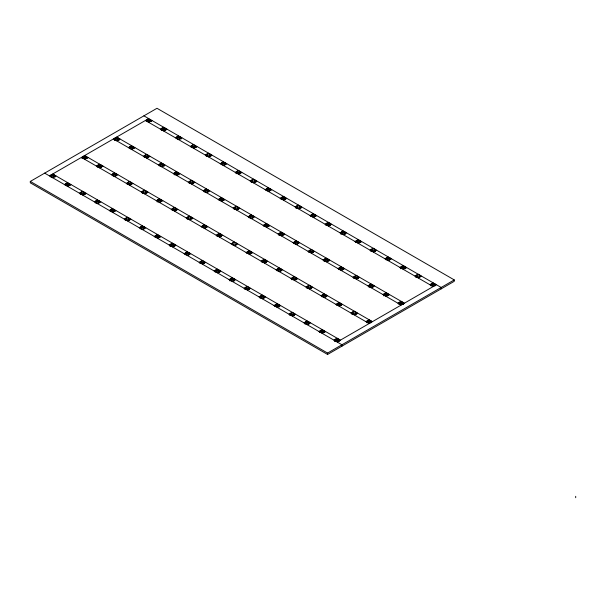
<?xml version="1.0" encoding="UTF-8"?>
<svg xmlns="http://www.w3.org/2000/svg" width="606" height="606" viewBox="0 0 606 606"><rect width="100%" height="100%" fill="white"/><g stroke="black" fill="none" stroke-linecap="round" stroke-linejoin="round"><path stroke-width="0.91" d="M30.3 181.429L156.992 108.285L454.258 279.911L454.258 281.313L327.573 354.457L30.3 182.83L30.3 181.429L327.573 353.056L454.258 279.911M49.434 175.884L148.667 118.594M50.245 176.823L52.692 175.407L55.154 176.823M81.969 158.507L84.408 157.098M114.504 139.721L116.943 138.312M146.228 121.405L147.856 120.465M52.692 177.77L55.957 175.884M84.688 159.302L87.953 157.416M116.678 140.834L119.943 138.948M148.667 122.359L151.932 120.473M64.403 184.535L67.667 182.648M96.392 166.059L99.657 164.181M128.389 147.591L131.654 145.705M160.378 129.123L163.643 127.237M65.221 185.459L66.849 184.519M97.21 166.991L99.657 165.582L101.899 166.877M129.207 148.523L130.835 147.576M161.196 130.048L163.643 128.639M67.667 186.413L70.932 184.535M99.657 167.945L102.922 166.059M131.654 149.477L134.911 147.591M163.643 131.002L166.908 129.123M79.378 193.178L82.636 191.291M111.368 174.702L114.632 172.824M143.357 156.234L146.622 154.348M175.354 137.767L178.618 135.88M80.189 194.109L81.825 193.162M112.186 175.634L114.632 174.225L116.655 175.392M144.175 157.166L145.804 156.227M176.164 138.698L178.618 137.282M82.636 195.056L85.9 193.178M114.632 176.588L117.897 174.702M146.622 158.121L149.887 156.234M178.618 139.645L181.876 137.767M94.347 201.821L97.611 199.935M126.343 183.353L129.601 181.467M158.333 164.877L161.597 162.999M190.322 146.41L193.587 144.523M95.165 202.752L97.611 201.336L99.422 202.381M127.154 184.277L128.79 183.338M159.151 165.809L161.597 164.4L164.226 165.915M191.14 147.341L192.769 146.394M97.611 203.707L100.876 201.821M129.601 185.231L132.865 183.353M161.597 166.764L164.855 164.877M193.587 148.296L196.852 146.41M109.322 210.464L112.587 208.578M141.312 191.996L144.576 190.11M173.301 173.521L176.566 171.642M205.298 155.053L208.562 153.166M110.133 211.396L112.587 209.979M142.13 192.928L143.758 191.981M174.119 174.452L176.566 173.043M206.116 155.984L207.744 155.045M112.587 212.35L115.844 210.464M144.576 193.875L147.841 191.996M176.566 175.407L179.831 173.521M208.562 156.939L211.82 155.053M124.291 219.107L127.555 217.221M156.287 200.639L159.545 198.753M188.277 182.171L191.541 180.285M220.266 163.696L223.531 161.81M125.109 220.039L126.737 219.099M157.098 201.571L159.545 200.154L161.741 201.427M189.095 183.095L190.723 182.156M221.084 164.627L223.531 163.211M127.555 220.993L130.82 219.107M159.545 202.525L162.809 200.639M191.541 184.05L194.806 182.171M223.531 165.582L226.795 163.696M139.266 227.75L142.531 225.871M171.256 209.282L174.52 207.396M203.252 190.814L206.51 188.928M235.242 172.339L238.506 170.46M140.077 228.682L141.713 227.742M172.074 210.214L173.702 209.267M204.063 191.746L205.699 190.799M236.06 173.271L237.688 172.331M142.531 229.636L145.788 227.75M174.52 211.168L177.785 209.282M206.51 192.693L209.774 190.814M238.506 174.225L241.764 172.339M154.235 236.393L157.499 234.514M186.231 217.925L189.489 216.039M218.221 199.457L221.485 197.571M250.21 180.982L253.475 179.103M155.053 237.325L157.499 235.916L160.082 237.408M187.042 218.857L188.678 217.918M219.039 200.389L221.485 198.973L224.069 200.465M251.028 181.914L252.664 180.974M157.499 238.279L160.764 236.393M189.489 219.811L192.753 217.925M221.485 201.344L224.75 199.457M253.475 182.868L256.739 180.982M169.21 245.044L172.475 243.157M201.2 226.568L204.464 224.69M233.196 208.1L236.454 206.214M265.186 189.633L268.45 187.746M170.028 245.968L172.475 244.559M202.018 227.5L203.646 226.561M234.007 209.032L235.643 208.085M266.004 190.557L268.45 189.148L270.837 190.526M172.475 246.922L175.732 245.044M204.464 228.454L207.729 226.568M236.454 209.987L239.718 208.1M268.45 191.511L271.715 189.633M184.179 253.687L187.443 251.801M216.175 235.211L219.44 233.333M248.165 216.743L251.429 214.857M280.161 198.276L283.419 196.389M184.997 254.618L186.625 253.672M216.986 236.143L219.44 234.734L221.584 235.976M248.983 217.675L250.611 216.736M280.972 199.207L283.419 197.791L285.577 199.033M187.443 255.565L190.708 253.687M219.44 237.097L222.697 235.211M251.429 218.63L254.694 216.743M283.419 200.154L286.683 198.276M199.154 262.33L202.419 260.444M231.144 243.862L234.408 241.976M263.14 225.387L266.398 223.508M295.13 206.919L298.394 205.033M199.972 263.262L201.601 262.315M263.951 226.318L266.398 224.909L269.155 226.492M295.948 207.85L297.576 206.904M202.419 264.216L205.684 262.33M234.408 245.741L237.673 243.862M266.398 227.273L269.662 225.387M298.394 208.805L301.659 206.919M214.123 270.973L217.387 269.087M246.119 252.505L249.384 250.619M278.109 234.03L281.373 232.151M310.105 215.562L313.363 213.676M214.941 271.905L217.387 270.488L219.925 271.958M246.937 253.437L248.566 252.49M278.927 234.961L281.373 233.552L283.911 235.014M310.916 216.493L312.552 215.554M217.387 272.859L220.652 270.973M249.384 254.384L252.641 252.505M281.373 235.916L284.638 234.03M313.363 217.448L316.627 215.562M229.098 279.616L232.363 277.73M261.088 261.148L264.352 259.262M293.084 242.68L296.349 240.794M325.074 224.205L328.338 222.319M229.916 280.548L231.545 279.608M261.906 262.08L264.352 260.663L266.67 262.004M293.895 243.604L295.531 242.665M325.892 225.137L328.338 223.72L330.618 225.038M232.363 281.502L235.628 279.616M264.352 263.034L267.617 261.148M296.349 244.559L299.606 242.68M328.338 226.091L331.603 224.205M244.074 288.259L247.331 286.38M276.063 269.791L279.328 267.905M308.053 251.323L311.317 249.437M340.049 232.848L343.307 230.969M244.885 289.191L246.521 288.251M276.881 270.723L279.328 269.306L281.426 270.526M308.871 252.255L310.499 251.308M340.86 233.78L343.307 232.371L345.359 233.552M247.331 290.145L250.596 288.259M279.328 271.677L282.585 269.791M311.317 253.202L314.582 251.323M343.307 234.734L346.571 232.848M259.042 296.902L262.307 295.024M291.031 278.434L294.296 276.548M323.028 259.966L326.293 258.08M355.018 241.491L358.282 239.612M259.86 297.834L262.307 296.425L264.193 297.516M291.85 279.366L293.486 278.427M323.846 260.898L326.293 259.482L328.997 261.042M355.836 242.423L357.464 241.483M262.307 298.788L265.572 296.902M294.296 280.32L297.561 278.434M326.293 261.853L329.55 259.966M358.282 243.377L361.547 241.491M274.018 305.553L277.275 303.667M306.007 287.077L309.272 285.199M337.996 268.61L341.261 266.723M369.993 250.142L373.258 248.255M274.829 306.477L277.275 305.068L279.767 306.507M306.825 288.009L308.454 287.07M338.815 269.541L341.261 268.125L343.753 269.564M370.804 251.066L372.44 250.126M277.275 307.431L280.54 305.553M309.272 288.964L312.537 287.077M341.261 270.496L344.526 268.61M373.258 252.02L376.515 250.142M288.986 314.196L292.251 312.31M320.983 295.72L324.24 293.842M352.972 277.253L356.237 275.366M384.961 258.785L388.226 256.899M289.804 315.128L291.433 314.181M321.794 296.652L324.24 295.243L326.513 296.554M353.79 278.184L355.419 277.245M385.78 259.716L388.226 258.3L390.4 259.557M292.251 316.074L295.516 314.196M324.24 297.607L327.505 295.72M356.237 279.139L359.494 277.253M388.226 260.663L391.491 258.785M303.962 322.839L307.219 320.953M335.951 304.371L339.216 302.485M367.94 285.896L371.205 284.017M399.937 267.428L403.202 265.542M304.773 323.771L306.409 322.824M336.769 305.295L339.216 303.886L341.269 305.076M368.759 286.827L370.395 285.888M400.755 268.36L403.202 266.943L405.959 268.541M307.219 324.725L310.484 322.839M339.216 306.25L342.481 304.371M371.205 287.782L374.47 285.896M403.202 269.314L406.459 267.428M318.93 331.482L322.195 329.596M350.927 313.014L354.184 311.128M382.916 294.539L386.181 292.66M414.905 276.071L418.17 274.185M319.748 332.414L322.195 330.997L324.854 332.535M351.738 313.946L353.374 312.999M383.734 295.47L386.181 294.061L388.84 295.592M415.724 277.003L417.352 276.063M322.195 333.368L325.46 331.482M354.184 314.893L357.449 313.014M386.181 296.425L389.446 294.539M418.17 277.957L421.435 276.071M333.906 340.125L337.171 338.239M365.895 321.657L369.16 319.771M397.892 303.189L401.149 301.303M429.881 284.714L433.146 282.828M334.717 341.057L337.171 339.648L339.61 341.057M366.713 322.589L368.342 321.642M398.703 304.114L401.149 302.705M430.699 285.646L432.328 284.706M337.171 342.011L436.403 284.714M143.902 115.837L441.176 287.471L441.176 288.873M148.818 120.079L151.273 121.495M163.559 128.586L166.014 130.01M178.3 137.1L180.755 138.516M194.677 146.554L196.314 147.5M209.418 155.068L211.055 156.015M223.341 163.105L225.796 164.521M238.9 172.089L240.537 173.036M254.459 181.073L256.096 182.012M299.5 207.078L301.137 208.017M314.241 215.584L315.877 216.531M359.282 241.589L360.918 242.536M374.023 250.096L375.659 251.043M433.805 284.615L435.441 285.562M145.41 120.473L433.146 286.6M116.678 137.062L404.414 303.189M116.678 138.463L119.14 139.888M132.252 147.455L133.896 148.402M147.008 155.977L148.652 156.924M176.52 173.013L178.982 174.437M192.094 182.005L193.738 182.951M206.851 190.526L208.494 191.473M237.181 208.04L238.825 208.987M251.937 216.554L253.581 217.501M297.023 242.589L298.667 243.536M311.779 251.104L313.423 252.051M356.866 277.139L358.51 278.086M371.622 285.653L373.266 286.6M401.134 302.697L403.596 304.114M113.413 138.948L401.149 305.068M84.688 155.53L372.425 321.657M85.507 157.409L87.143 158.355M145.349 191.958L146.985 192.905M174.861 208.994L176.498 209.941M190.435 217.986L192.072 218.933M205.192 226.508L206.828 227.455M250.278 252.535L251.914 253.482M295.364 278.571L297.008 279.517M310.12 287.085L311.757 288.032M355.207 313.12L356.851 314.067M369.963 321.635L371.599 322.581M81.424 157.416L369.16 323.543M52.692 174.005L340.428 340.125M68.273 184.398L69.91 185.345M83.022 192.92L85.484 194.337M112.534 209.956L114.996 211.373M128.116 218.948L129.752 219.895M142.864 227.47L144.508 228.417M172.377 244.506L174.839 245.922M187.958 253.497L189.595 254.444M202.707 262.019L204.351 262.966M233.045 279.525L234.681 280.472M247.801 288.047L249.437 288.994M292.887 314.075L294.524 315.022M307.643 322.597L309.28 323.543M44.662 173.134L341.935 344.761L341.935 346.162M575.7 496.314L575.7 497.715M327.573 353.056L327.573 354.457M430.911 285.774A2.31 1.333 0 0 1 433.146 284.782A2.31 1.333 0 0 1 435.373 285.774M399.149 303.924A2.31 1.333 0 0 1 401.452 303.265A2.31 1.333 0 0 1 403.384 304.242M366.933 322.71A2.31 1.333 0 0 1 369.16 321.725A2.31 1.333 0 0 1 371.387 322.71M415.943 277.131A2.31 1.333 0 0 1 417.867 276.154A2.31 1.333 0 0 1 420.17 276.806M334.86 341.526A2.31 1.333 0 0 1 336.572 340.239A2.31 1.333 0 0 1 339.163 340.86M371.024 251.195A2.31 1.333 0 0 1 373.258 250.21A2.31 1.333 0 0 1 375.485 251.195M307.045 288.138A2.31 1.333 0 0 1 309.272 287.146A2.31 1.333 0 0 1 311.499 288.138M386.227 259.519A2.31 1.333 0 0 1 390.226 259.519M322.013 296.781A2.31 1.333 0 0 1 324.24 295.796A2.31 1.333 0 0 1 326.475 296.781M351.957 314.067A2.31 1.333 0 0 1 354.184 313.082A2.31 1.333 0 0 1 356.419 314.067M304.992 323.892A2.31 1.333 0 0 1 307.219 322.907A2.31 1.333 0 0 1 309.454 323.892M354.002 278.313A2.31 1.333 0 0 1 356.237 277.321A2.31 1.333 0 0 1 358.464 278.313M400.892 268.829A2.31 1.333 0 0 1 403.202 267.496A2.31 1.333 0 0 1 405.505 268.829M356.055 242.551A2.31 1.333 0 0 1 358.282 241.567A2.31 1.333 0 0 1 360.509 242.551M324.058 261.019A2.31 1.333 0 0 1 326.293 260.035A2.31 1.333 0 0 1 328.52 261.019M275.283 306.288A2.31 1.333 0 0 1 277.874 305.666A2.31 1.333 0 0 1 279.586 306.954M337.216 305.106A2.31 1.333 0 0 1 339.519 304.447A2.31 1.333 0 0 1 341.443 305.424M319.968 332.542A2.31 1.333 0 0 1 322.195 331.55A2.31 1.333 0 0 1 324.422 332.542M383.871 295.94A2.31 1.333 0 0 1 385.583 294.66A2.31 1.333 0 0 1 388.181 295.274M339.034 269.662A2.31 1.333 0 0 1 340.958 268.693A2.31 1.333 0 0 1 343.261 269.344M368.978 286.956A2.31 1.333 0 0 1 371.205 285.964A2.31 1.333 0 0 1 373.432 286.956M290.024 315.249A2.31 1.333 0 0 1 292.251 314.264A2.31 1.333 0 0 1 294.478 315.249M260.08 297.963A2.31 1.333 0 0 1 262.307 296.978A2.31 1.333 0 0 1 264.534 297.963M230.053 281.017A2.31 1.333 0 0 1 232.363 279.684A2.31 1.333 0 0 1 234.666 281.017M140.297 228.81A2.31 1.333 0 0 1 142.531 227.826A2.31 1.333 0 0 1 144.758 228.81M221.531 164.431A2.31 1.333 0 0 1 223.834 163.779A2.31 1.333 0 0 1 225.758 164.756M234.227 209.153A2.31 1.333 0 0 1 236.158 208.184A2.31 1.333 0 0 1 238.453 208.835M236.196 173.74A2.31 1.333 0 0 1 238.506 172.407A2.31 1.333 0 0 1 240.809 173.74M155.5 237.135A2.31 1.333 0 0 1 157.802 236.476A2.31 1.333 0 0 1 159.726 237.454M172.521 210.017A2.31 1.333 0 0 1 174.823 209.365A2.31 1.333 0 0 1 176.747 210.343M266.223 190.685A2.31 1.333 0 0 1 268.45 189.701A2.31 1.333 0 0 1 270.677 190.685M170.165 246.445A2.31 1.333 0 0 1 172.475 245.112A2.31 1.333 0 0 1 174.778 246.445M189.314 183.224A2.31 1.333 0 0 1 191.541 182.239A2.31 1.333 0 0 1 193.768 183.224M294.115 243.733A2.31 1.333 0 0 1 296.046 242.756A2.31 1.333 0 0 1 298.341 243.415M219.486 200.192A2.31 1.333 0 0 1 223.485 200.192M245.104 289.32A2.31 1.333 0 0 1 247.331 288.335A2.31 1.333 0 0 1 249.566 289.32M279.063 235.431A2.31 1.333 0 0 1 280.775 234.151A2.31 1.333 0 0 1 283.373 234.764M247.15 253.558A2.31 1.333 0 0 1 249.384 252.573A2.31 1.333 0 0 1 251.611 253.558M281.419 199.01A2.31 1.333 0 0 1 284.017 198.389A2.31 1.333 0 0 1 285.729 199.677M251.248 182.042A2.31 1.333 0 0 1 253.475 181.058A2.31 1.333 0 0 1 255.702 182.042M291.994 279.836A2.31 1.333 0 0 1 294.296 278.502A2.31 1.333 0 0 1 296.607 279.836M157.242 202.04A2.31 1.333 0 0 1 158.954 200.753A2.31 1.333 0 0 1 161.544 201.374M187.262 218.986A2.31 1.333 0 0 1 189.489 217.993A2.31 1.333 0 0 1 191.723 218.986M296.084 208.32A2.31 1.333 0 0 1 298.394 206.987A2.31 1.333 0 0 1 300.697 208.32M185.216 254.74A2.31 1.333 0 0 1 187.443 253.755A2.31 1.333 0 0 1 189.67 254.74M215.388 271.708A2.31 1.333 0 0 1 217.986 271.087A2.31 1.333 0 0 1 219.698 272.374M277.328 270.526A2.31 1.333 0 0 1 279.624 269.875A2.31 1.333 0 0 1 281.555 270.852M200.185 263.383A2.31 1.333 0 0 1 202.419 262.398A2.31 1.333 0 0 1 204.646 263.383M326.111 225.265A2.31 1.333 0 0 1 328.338 224.273A2.31 1.333 0 0 1 330.565 225.265M341.004 234.249A2.31 1.333 0 0 1 343.307 232.916A2.31 1.333 0 0 1 345.617 234.249M262.125 262.201A2.31 1.333 0 0 1 264.352 261.216A2.31 1.333 0 0 1 266.579 262.201M264.171 226.447A2.31 1.333 0 0 1 266.398 225.455A2.31 1.333 0 0 1 268.632 226.447M309.09 252.376A2.31 1.333 0 0 1 311.317 251.392A2.31 1.333 0 0 1 313.544 252.376M204.283 191.867A2.31 1.333 0 0 1 206.51 190.882A2.31 1.333 0 0 1 208.744 191.867M232.409 244.597A2.31 1.333 0 0 1 234.711 243.938A2.31 1.333 0 0 1 236.635 244.915M311.136 216.622A2.31 1.333 0 0 1 313.363 215.63A2.31 1.333 0 0 1 315.597 216.622M50.699 176.626A2.31 1.333 0 0 1 52.995 175.967A2.31 1.333 0 0 1 54.926 176.944M202.237 227.629A2.31 1.333 0 0 1 204.464 226.636A2.31 1.333 0 0 1 206.691 227.629M217.206 236.272A2.31 1.333 0 0 1 219.137 235.295A2.31 1.333 0 0 1 221.432 235.954M249.202 217.804A2.31 1.333 0 0 1 251.429 216.812A2.31 1.333 0 0 1 253.656 217.804M176.619 138.501A2.31 1.333 0 0 1 179.209 137.88A2.31 1.333 0 0 1 180.921 139.168M144.395 157.295A2.31 1.333 0 0 1 146.622 156.303A2.31 1.333 0 0 1 148.849 157.295M159.598 165.612A2.31 1.333 0 0 1 162.196 164.991A2.31 1.333 0 0 1 163.9 166.279M206.328 156.113A2.31 1.333 0 0 1 208.562 155.121A2.31 1.333 0 0 1 210.79 156.113M97.657 166.794A2.31 1.333 0 0 1 101.656 166.794M129.419 148.644A2.31 1.333 0 0 1 131.654 147.659A2.31 1.333 0 0 1 133.881 148.644M125.328 220.167A2.31 1.333 0 0 1 127.555 219.175A2.31 1.333 0 0 1 129.782 220.167M80.409 194.231A2.31 1.333 0 0 1 82.636 193.246A2.31 1.333 0 0 1 84.87 194.231M161.416 130.176A2.31 1.333 0 0 1 163.34 129.199A2.31 1.333 0 0 1 165.643 129.858M110.587 211.199A2.31 1.333 0 0 1 112.883 210.547A2.31 1.333 0 0 1 114.814 211.524M146.44 121.533A2.31 1.333 0 0 1 148.667 120.549A2.31 1.333 0 0 1 150.902 121.533M191.36 147.463A2.31 1.333 0 0 1 193.587 146.478A2.31 1.333 0 0 1 195.814 147.463M65.44 185.587A2.31 1.333 0 0 1 67.667 184.603A2.31 1.333 0 0 1 69.895 185.587M114.367 140.35A2.31 1.333 0 0 1 116.678 139.016A2.31 1.333 0 0 1 118.988 140.35M95.384 202.874A2.31 1.333 0 0 1 97.308 201.904A2.31 1.333 0 0 1 99.611 202.555M112.405 175.763A2.31 1.333 0 0 1 114.329 174.786A2.31 1.333 0 0 1 116.632 175.445M127.374 184.406A2.31 1.333 0 0 1 129.601 183.421A2.31 1.333 0 0 1 131.835 184.406M142.349 193.049A2.31 1.333 0 0 1 144.576 192.064A2.31 1.333 0 0 1 146.803 193.049M174.263 174.922A2.31 1.333 0 0 1 176.566 173.596A2.31 1.333 0 0 1 178.876 174.922M82.454 158.477A2.31 1.333 0 0 1 84.688 157.484A2.31 1.333 0 0 1 86.916 158.477M431.51 285.661A2.31 1.333 0 0 0 435.373 285.062A2.31 1.333 0 0 0 432.548 283.426A2.31 1.333 0 0 0 431.51 285.661M399.998 304.341A2.31 1.333 0 0 0 403.46 303.189A2.31 1.333 0 0 0 399.998 302.03A2.31 1.333 0 0 0 399.998 304.341M367.531 322.597A2.31 1.333 0 0 0 371.387 321.998A2.31 1.333 0 0 0 368.562 320.369A2.31 1.333 0 0 0 367.531 322.597M417.019 277.222A2.31 1.333 0 0 0 420.481 276.071A2.31 1.333 0 0 0 417.019 274.919A2.31 1.333 0 0 0 417.019 277.222M336.012 341.284A2.31 1.333 0 0 0 339.474 340.125A2.31 1.333 0 0 0 336.012 338.974A2.31 1.333 0 0 0 336.012 341.284M371.622 251.081A2.31 1.333 0 0 0 375.485 250.483A2.31 1.333 0 0 0 372.66 248.854A2.31 1.333 0 0 0 371.622 251.081M308.113 288.236A2.31 1.333 0 0 0 311.575 287.077A2.31 1.333 0 0 0 308.113 285.926A2.31 1.333 0 0 0 308.113 288.236M387.075 259.936A2.31 1.333 0 0 0 390.537 258.785A2.31 1.333 0 0 0 387.075 257.626A2.31 1.333 0 0 0 387.075 259.936M323.089 296.879A2.31 1.333 0 0 0 326.551 295.72A2.31 1.333 0 0 0 323.089 294.569A2.31 1.333 0 0 0 323.089 296.879M353.033 314.166A2.31 1.333 0 0 0 356.495 313.014A2.31 1.333 0 0 0 353.033 311.855A2.31 1.333 0 0 0 353.033 314.166M306.068 323.99A2.31 1.333 0 0 0 309.53 322.839A2.31 1.333 0 0 0 306.068 321.688A2.31 1.333 0 0 0 306.068 323.99M354.601 278.192A2.31 1.333 0 0 0 358.464 277.601A2.31 1.333 0 0 0 355.639 275.965A2.31 1.333 0 0 0 354.601 278.192M402.043 268.579A2.31 1.333 0 0 0 405.505 267.428A2.31 1.333 0 0 0 402.043 266.276A2.31 1.333 0 0 0 402.043 268.579M356.654 242.438A2.31 1.333 0 0 0 360.509 241.839A2.31 1.333 0 0 0 357.684 240.211A2.31 1.333 0 0 0 356.654 242.438M324.657 260.906A2.31 1.333 0 0 0 328.52 260.307A2.31 1.333 0 0 0 325.695 258.679A2.31 1.333 0 0 0 324.657 260.906M276.124 306.704A2.31 1.333 0 0 0 279.586 305.553A2.31 1.333 0 0 0 276.124 304.394A2.31 1.333 0 0 0 276.124 306.704M338.065 305.522A2.31 1.333 0 0 0 341.519 304.371A2.31 1.333 0 0 0 338.065 303.212A2.31 1.333 0 0 0 338.065 305.522M321.044 332.633A2.31 1.333 0 0 0 324.505 331.482A2.31 1.333 0 0 0 321.044 330.331A2.31 1.333 0 0 0 321.044 332.633M385.022 295.698A2.31 1.333 0 0 0 388.484 294.539A2.31 1.333 0 0 0 385.022 293.387A2.31 1.333 0 0 0 385.022 295.698M339.633 269.549A2.31 1.333 0 0 0 343.488 268.95A2.31 1.333 0 0 0 340.663 267.322A2.31 1.333 0 0 0 339.633 269.549M370.054 287.055A2.31 1.333 0 0 0 373.516 285.896A2.31 1.333 0 0 0 370.054 284.744A2.31 1.333 0 0 0 370.054 287.055M290.622 315.135A2.31 1.333 0 0 0 294.478 314.537A2.31 1.333 0 0 0 291.653 312.908A2.31 1.333 0 0 0 290.622 315.135M261.156 298.061A2.31 1.333 0 0 0 264.61 296.902A2.31 1.333 0 0 0 261.156 295.751A2.31 1.333 0 0 0 261.156 298.061M231.204 280.775A2.31 1.333 0 0 0 234.666 279.616A2.31 1.333 0 0 0 231.204 278.465A2.31 1.333 0 0 0 231.204 280.775M140.895 228.697A2.31 1.333 0 0 0 144.758 228.098A2.31 1.333 0 0 0 141.933 226.462A2.31 1.333 0 0 0 140.895 228.697M221.902 164.643A2.31 1.333 0 0 0 225.758 164.044A2.31 1.333 0 0 0 222.932 162.408A2.31 1.333 0 0 0 221.902 164.643M234.825 209.04A2.31 1.333 0 0 0 238.688 208.441A2.31 1.333 0 0 0 235.863 206.813A2.31 1.333 0 0 0 234.825 209.04M236.87 173.286A2.31 1.333 0 0 0 240.733 172.687A2.31 1.333 0 0 0 237.908 171.051A2.31 1.333 0 0 0 236.87 173.286M155.871 237.34A2.31 1.333 0 0 0 159.726 236.741A2.31 1.333 0 0 0 156.901 235.113A2.31 1.333 0 0 0 155.871 237.34M172.892 210.221A2.31 1.333 0 0 0 176.747 209.631A2.31 1.333 0 0 0 173.922 207.994A2.31 1.333 0 0 0 172.892 210.221M266.814 190.572A2.31 1.333 0 0 0 270.677 189.973A2.31 1.333 0 0 0 267.852 188.345A2.31 1.333 0 0 0 266.814 190.572M171.316 246.195A2.31 1.333 0 0 0 174.778 245.044A2.31 1.333 0 0 0 171.316 243.885A2.31 1.333 0 0 0 171.316 246.195M189.905 183.11A2.31 1.333 0 0 0 193.768 182.512A2.31 1.333 0 0 0 190.943 180.883A2.31 1.333 0 0 0 189.905 183.11M295.19 243.832A2.31 1.333 0 0 0 298.652 242.68A2.31 1.333 0 0 0 295.19 241.521A2.31 1.333 0 0 0 295.19 243.832M219.849 200.397A2.31 1.333 0 0 0 223.712 199.798A2.31 1.333 0 0 0 220.887 198.17A2.31 1.333 0 0 0 219.849 200.397M246.18 289.418A2.31 1.333 0 0 0 249.642 288.259A2.31 1.333 0 0 0 246.18 287.108A2.31 1.333 0 0 0 246.18 289.418M280.222 235.189A2.31 1.333 0 0 0 283.684 234.03A2.31 1.333 0 0 0 280.222 232.878A2.31 1.333 0 0 0 280.222 235.189M248.225 253.656A2.31 1.333 0 0 0 251.687 252.505A2.31 1.333 0 0 0 248.225 251.346A2.31 1.333 0 0 0 248.225 253.656M281.79 199.215A2.31 1.333 0 0 0 285.653 198.616A2.31 1.333 0 0 0 282.82 196.988A2.31 1.333 0 0 0 281.79 199.215M251.846 181.929A2.31 1.333 0 0 0 255.702 181.33A2.31 1.333 0 0 0 252.876 179.702A2.31 1.333 0 0 0 251.846 181.929M293.145 279.586A2.31 1.333 0 0 0 296.607 278.434A2.31 1.333 0 0 0 293.145 277.283A2.31 1.333 0 0 0 293.145 279.586M157.916 201.578A2.31 1.333 0 0 0 161.779 200.98A2.31 1.333 0 0 0 158.954 199.351A2.31 1.333 0 0 0 157.916 201.578M187.86 218.872A2.31 1.333 0 0 0 191.723 218.274A2.31 1.333 0 0 0 188.898 216.637A2.31 1.333 0 0 0 187.86 218.872M297.243 208.07A2.31 1.333 0 0 0 300.697 206.919A2.31 1.333 0 0 0 297.243 205.767A2.31 1.333 0 0 0 297.243 208.07M185.815 254.626A2.31 1.333 0 0 0 189.67 254.028A2.31 1.333 0 0 0 186.845 252.399A2.31 1.333 0 0 0 185.815 254.626M216.236 272.124A2.31 1.333 0 0 0 219.698 270.973A2.31 1.333 0 0 0 216.236 269.821A2.31 1.333 0 0 0 216.236 272.124M278.169 270.943A2.31 1.333 0 0 0 281.631 269.791A2.31 1.333 0 0 0 278.169 268.64A2.31 1.333 0 0 0 278.169 270.943M200.783 263.269A2.31 1.333 0 0 0 204.646 262.671A2.31 1.333 0 0 0 201.821 261.042A2.31 1.333 0 0 0 200.783 263.269M326.71 225.152A2.31 1.333 0 0 0 330.565 224.553A2.31 1.333 0 0 0 327.74 222.917A2.31 1.333 0 0 0 326.71 225.152M342.155 234.007A2.31 1.333 0 0 0 345.617 232.848A2.31 1.333 0 0 0 342.155 231.697A2.31 1.333 0 0 0 342.155 234.007M262.724 262.087A2.31 1.333 0 0 0 266.579 261.489A2.31 1.333 0 0 0 263.754 259.86A2.31 1.333 0 0 0 262.724 262.087M265.246 226.546A2.31 1.333 0 0 0 268.708 225.387A2.31 1.333 0 0 0 265.246 224.235A2.31 1.333 0 0 0 265.246 226.546M310.166 252.475A2.31 1.333 0 0 0 313.628 251.323A2.31 1.333 0 0 0 310.166 250.164A2.31 1.333 0 0 0 310.166 252.475M204.881 191.754A2.31 1.333 0 0 0 208.744 191.155A2.31 1.333 0 0 0 205.911 189.526A2.31 1.333 0 0 0 204.881 191.754M233.257 245.013A2.31 1.333 0 0 0 236.719 243.862A2.31 1.333 0 0 0 233.257 242.703A2.31 1.333 0 0 0 233.257 245.013M312.211 216.713A2.31 1.333 0 0 0 315.673 215.562A2.31 1.333 0 0 0 312.211 214.41A2.31 1.333 0 0 0 312.211 216.713M51.54 177.043A2.31 1.333 0 0 0 55.002 175.884A2.31 1.333 0 0 0 51.54 174.733A2.31 1.333 0 0 0 51.54 177.043M202.836 227.515A2.31 1.333 0 0 0 206.691 226.917A2.31 1.333 0 0 0 203.866 225.28A2.31 1.333 0 0 0 202.836 227.515M218.281 236.37A2.31 1.333 0 0 0 221.743 235.211A2.31 1.333 0 0 0 218.281 234.06A2.31 1.333 0 0 0 218.281 236.37M249.801 217.683A2.31 1.333 0 0 0 253.656 217.092A2.31 1.333 0 0 0 250.831 215.456A2.31 1.333 0 0 0 249.801 217.683M177.46 138.918A2.31 1.333 0 0 0 180.921 137.767A2.31 1.333 0 0 0 177.46 136.608A2.31 1.333 0 0 0 177.46 138.918M145.47 157.386A2.31 1.333 0 0 0 148.932 156.234A2.31 1.333 0 0 0 145.47 155.083A2.31 1.333 0 0 0 145.47 157.386M159.961 165.824A2.31 1.333 0 0 0 163.825 165.226A2.31 1.333 0 0 0 160.999 163.59A2.31 1.333 0 0 0 159.961 165.824M206.926 155.992A2.31 1.333 0 0 0 210.79 155.401A2.31 1.333 0 0 0 207.964 153.765A2.31 1.333 0 0 0 206.926 155.992M98.505 167.218A2.31 1.333 0 0 0 101.967 166.059A2.31 1.333 0 0 0 98.505 164.908A2.31 1.333 0 0 0 98.505 167.218M130.017 148.531A2.31 1.333 0 0 0 133.881 147.932A2.31 1.333 0 0 0 131.055 146.304A2.31 1.333 0 0 0 130.017 148.531M125.927 220.054A2.31 1.333 0 0 0 129.782 219.455A2.31 1.333 0 0 0 126.957 217.819A2.31 1.333 0 0 0 125.927 220.054M81.484 194.329A2.31 1.333 0 0 0 84.946 193.178A2.31 1.333 0 0 0 81.484 192.019A2.31 1.333 0 0 0 81.484 194.329M162.014 130.063A2.31 1.333 0 0 0 165.87 129.464A2.31 1.333 0 0 0 163.044 127.836A2.31 1.333 0 0 0 162.014 130.063M110.951 211.403A2.31 1.333 0 0 0 114.814 210.812A2.31 1.333 0 0 0 111.989 209.176A2.31 1.333 0 0 0 110.951 211.403M147.038 121.42A2.31 1.333 0 0 0 150.902 120.821A2.31 1.333 0 0 0 148.076 119.193A2.31 1.333 0 0 0 147.038 121.42M191.958 147.349A2.31 1.333 0 0 0 195.814 146.75A2.31 1.333 0 0 0 192.988 145.122A2.31 1.333 0 0 0 191.958 147.349M66.039 185.474A2.31 1.333 0 0 0 69.895 184.875A2.31 1.333 0 0 0 67.069 183.247A2.31 1.333 0 0 0 66.039 185.474M115.049 139.888A2.31 1.333 0 0 0 118.905 139.289A2.31 1.333 0 0 0 116.079 137.66A2.31 1.333 0 0 0 115.049 139.888M95.983 202.76A2.31 1.333 0 0 0 99.838 202.162A2.31 1.333 0 0 0 97.013 200.533A2.31 1.333 0 0 0 95.983 202.76M113.474 175.861A2.31 1.333 0 0 0 116.935 174.702A2.31 1.333 0 0 0 113.474 173.551A2.31 1.333 0 0 0 113.474 175.861M127.972 184.292A2.31 1.333 0 0 0 131.835 183.694A2.31 1.333 0 0 0 129.002 182.065A2.31 1.333 0 0 0 127.972 184.292M142.94 192.935A2.31 1.333 0 0 0 146.803 192.337A2.31 1.333 0 0 0 143.978 190.708A2.31 1.333 0 0 0 142.94 192.935M174.937 174.467A2.31 1.333 0 0 0 178.793 173.869A2.31 1.333 0 0 0 175.967 172.24A2.31 1.333 0 0 0 174.937 174.467M83.53 158.567A2.31 1.333 0 0 0 86.991 157.416A2.31 1.333 0 0 0 83.53 156.265A2.31 1.333 0 0 0 83.53 158.567"/></g></svg>
